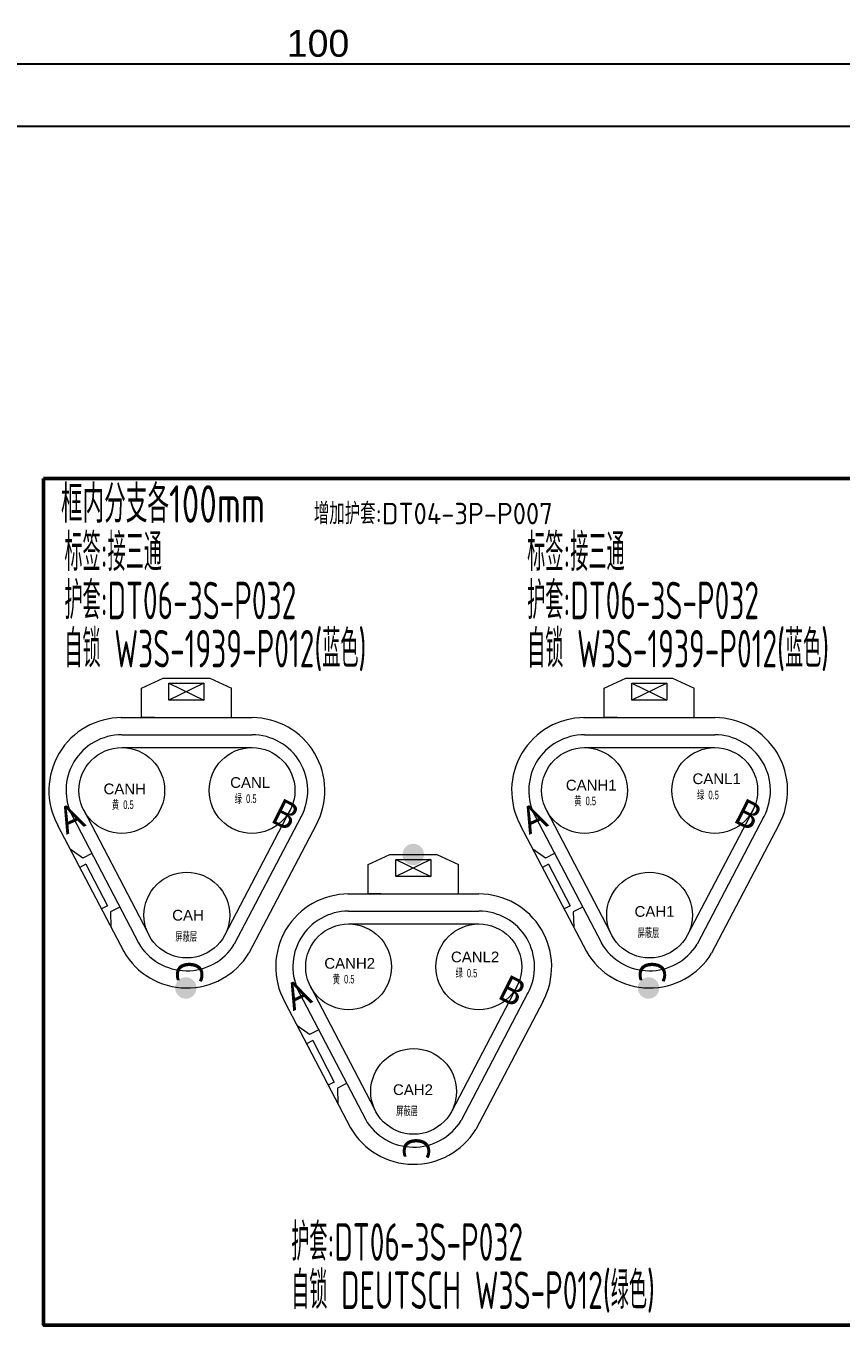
# Model space of a CAD drawing. Header units: millimetres. Extents: x 1762 to 3573, y 2019 to 2959.
# Drawn here: x 2749.8 to 2825.8, y 2503.5 to 2624.7 of the extents above; entities that cross this region are included whole.
import ezdxf

# ---------------------------------------------------------------- set-up
doc = ezdxf.new("R2010")
doc.units = ezdxf.units.MM
for name, color, linetype, lineweight in [('1轮廓实线层', 7, 'Continuous', 50), ('AM60', 3, 'Continuous', 25), ('护套层', 3, 'Continuous', 0)]:
    doc.layers.add(name, color=color, linetype=linetype, lineweight=lineweight)
doc.layers.add('孔名层', color=1, linetype='Continuous')
doc.layers.add('线色线径', color=1, linetype='Continuous')
doc.styles.add('ISO Proportional', font='isocp.shx', dxfattribs={"bigfont": 'gbcbig.shx'})
doc.styles.get("Standard").update_dxf_attribs({"font": 'arial.ttf'})
doc.styles.add('TH_GBDIM', font='gbenor.shx', dxfattribs={"width": 0.8, "bigfont": 'gbcbig.shx'})
doc.styles.add('孔名字体', font='', dxfattribs={"height": 5, "bigfont": 'gbcbig.shx'})
doc.styles.add('技术要求及剖视用', font='gbenor.shx', dxfattribs={"width": 0.7, "bigfont": 'gbcbig.shx'})
doc.styles.get('孔名字体').set_extended_font_data('Microsoft YaHei')
doc.dimstyles.new('ISO-25', dxfattribs={"dimtxt": 2.5, "dimasz": 2.5, "dimexe": 1.25, "dimexo": 0.625, "dimtad": 1, "dimtxsty": 'Standard', "dimcen": 2.5, "dimadec": 0, "dimazin": 0, "dimtfac": 1, "dimtmove": 0, "dimatfit": 3, "dimfxl": 1, "dimarcsym": 0})

# ---------------------------------------------------------------- blocks, each defined once
blk = doc.blocks.new('DT06-3S-P032-Out21521105156')
for p, q in [((-29.33, -14.82), (-27.31, -13.9)), ((-27.31, -13.9), (-22.94, -13.9)), ((-23.49, -14.35), (-26.76, -15.95)), ((-26.76, -14.35), (-23.49, -15.95)), ((-22.94, -13.9), (-20.92, -14.82)), ((-29.33, -17.58), (-29.33, -14.82)), ((-20.92, -17.58), (-20.92, -14.82)), ((-31.24, -17.58), (-19.01, -17.58)), ((-28.12, -17.58), (-29.33, -17.58)), ((-22.13, -17.58), (-20.92, -17.58)), ((-31.16, -19.18), (-19.01, -19.18)), ((-31.16, -20.38), (-19, -20.38)), ((-34.71, -26.23), (-28.76, -37.59)), ((-15.47, -26.24), (-21.54, -37.86)), ((-37.15, -27.61), (-30.97, -39.42)), ((-35.74, -26.85), (-29.59, -38.61)), ((-14.43, -26.82), (-20.66, -38.73)), ((-13.02, -27.58), (-19.3, -39.57)), ((-34.8, -30.7), (-35.98, -29.85)), ((-33.95, -30.26), (-34.8, -30.7)), ((-34.51, -31.26), (-35.08, -31.56)), ((-34.51, -31.26), (-32.5, -35.14)), ((-32.5, -35.14), (-33.06, -35.43)), ((-31.35, -35.26), (-32.21, -35.7)), ((-32.21, -35.7), (-32.17, -37.13))]:
    blk.add_line(p, q)
blk.add_lwpolyline([(-26.76, -14.35), (-23.49, -14.35), (-23.49, -15.95), (-26.76, -15.95)], close=True)
for centre in [(-31.16, -24.38), (-19.01, -24.38), (-25.09, -36.01)]:
    blk.add_circle(centre, 4)
for centre, radius, start, end in [((-31.16, -24.38), 6.8, 90, 208.4025), ((-19.01, -24.38), 6.8, 331.5975, 90), ((-31.16, -24.38), 5.2, 90, 208.4025), ((-19.01, -24.38), 5.2, 331.5975, 90), ((-25.09, -36.01), 5.2, 210, 328.4025), ((-25.09, -36.01), 6.8, 210, 328.4025)]:
    blk.add_arc(centre, radius, start, end)
at = {"layer": '孔名层', "style": '孔名字体'}
for s, rotation, p in [('B', 333.3512, (-17.4, -27.25)), ('A', 24.8528, (-36.33, -28.52)), ('C', 268.5587, (-26.04, -40.23))]:
    blk.add_text(s, height=2.5, rotation=rotation, dxfattribs=at).set_placement(p)
at = {"layer": '护套层', "style": '技术要求及剖视用', "width": 0.67}
for tag, p, flags in [('备注', (11.43, 11.35), 8), ('标号', (11.43, 7.35), 8), ('功能', (10.93, 3.35), 8), ('英文功能', (10.93, -0.65), 8), ('编号', (-0.07, -4.65), 8), ('护套号', (10.93, -4.65), 8), ('颜色', (31.93, -4.65), 9), ('厂家', (33.93, -4.65), 9), ('端子', (35.93, -4.65), 9), ('统计到BOM', (31.93, -6.65), 9), ('客户代号', (-0.07, -8.65), 8), ('配件', (10.93, -8.65), 8), ('编码', (33.93, -8.65), 9), ('防水栓', (35.93, -8.65), 9), ('配置', (31.93, -8.65), 9), ('工序', (31.93, -10.65), 9), ('工位', (33.93, -10.65), 9), ('设计软件', (38.69, -10.65), 9), ('附件', (10.93, -12.65), 8), ('视图', (31.93, -12.65), 9), ('方向', (33.93, -12.65), 9), ('盲栓', (35.93, -12.65), 9)]:
    blk.add_attdef(tag, p, '', height=3.5, dxfattribs=dict(at, flags=flags))
blk = doc.blocks.new('DT06-3S-P032-Out21521105310')
for p, q in [((-29.33, -14.82), (-27.31, -13.9)), ((-27.31, -13.9), (-22.94, -13.9)), ((-23.49, -14.35), (-26.76, -15.95)), ((-26.76, -14.35), (-23.49, -15.95)), ((-22.94, -13.9), (-20.92, -14.82)), ((-29.33, -17.58), (-29.33, -14.82)), ((-20.92, -17.58), (-20.92, -14.82)), ((-31.24, -17.58), (-19.01, -17.58)), ((-28.12, -17.58), (-29.33, -17.58)), ((-22.13, -17.58), (-20.92, -17.58)), ((-31.16, -19.18), (-19.01, -19.18)), ((-31.16, -20.38), (-19, -20.38)), ((-34.71, -26.23), (-28.76, -37.59)), ((-15.47, -26.24), (-21.54, -37.86)), ((-37.15, -27.61), (-30.97, -39.42)), ((-35.74, -26.85), (-29.59, -38.61)), ((-14.43, -26.82), (-20.66, -38.73)), ((-13.02, -27.58), (-19.3, -39.57)), ((-34.8, -30.7), (-35.98, -29.85)), ((-33.95, -30.26), (-34.8, -30.7)), ((-34.51, -31.26), (-35.08, -31.56)), ((-34.51, -31.26), (-32.5, -35.14)), ((-32.5, -35.14), (-33.06, -35.43)), ((-31.35, -35.26), (-32.21, -35.7)), ((-32.21, -35.7), (-32.17, -37.13))]:
    blk.add_line(p, q)
blk.add_lwpolyline([(-26.76, -14.35), (-23.49, -14.35), (-23.49, -15.95), (-26.76, -15.95)], close=True)
for centre in [(-31.16, -24.38), (-19.01, -24.38), (-25.09, -36.01)]:
    blk.add_circle(centre, 4)
for centre, radius, start, end in [((-31.16, -24.38), 6.8, 90, 208.4025), ((-19.01, -24.38), 6.8, 331.5975, 90), ((-31.16, -24.38), 5.2, 90, 208.4025), ((-19.01, -24.38), 5.2, 331.5975, 90), ((-25.09, -36.01), 5.2, 210, 328.4025), ((-25.09, -36.01), 6.8, 210, 328.4025)]:
    blk.add_arc(centre, radius, start, end)
at = {"layer": '孔名层', "style": '孔名字体'}
for s, rotation, p in [('B', 333.3512, (-17.4, -27.25)), ('A', 24.8528, (-36.33, -28.52)), ('C', 268.5587, (-26.04, -40.23))]:
    blk.add_text(s, height=2.5, rotation=rotation, dxfattribs=at).set_placement(p)
at = {"layer": '护套层', "style": '技术要求及剖视用', "width": 0.67}
for tag, p, flags in [('备注', (11.43, 11.35), 8), ('标号', (11.43, 7.35), 8), ('功能', (10.93, 3.35), 8), ('英文功能', (10.93, -0.65), 8), ('编号', (-0.07, -4.65), 8), ('护套号', (10.93, -4.65), 8), ('颜色', (31.93, -4.65), 9), ('厂家', (33.93, -4.65), 9), ('端子', (35.93, -4.65), 9), ('统计到BOM', (31.93, -6.65), 9), ('客户代号', (-0.07, -8.65), 8), ('配件', (10.93, -8.65), 8), ('编码', (33.93, -8.65), 9), ('防水栓', (35.93, -8.65), 9), ('配置', (31.93, -8.65), 9), ('工序', (31.93, -10.65), 9), ('工位', (33.93, -10.65), 9), ('设计软件', (38.69, -10.65), 9), ('附件', (10.93, -12.65), 8), ('视图', (31.93, -12.65), 9), ('方向', (33.93, -12.65), 9), ('盲栓', (35.93, -12.65), 9)]:
    blk.add_attdef(tag, p, '', height=3.5, dxfattribs=dict(at, flags=flags))
blk = doc.blocks.new('*D195')
at = {"color": 0, "lineweight": -2, "transparency": 16777216}
for p, q in [((2650.47, 2615.98), (2650.47, 2622.43)), ((2903.57, 2615.98), (2903.57, 2622.43)), ((2652.97, 2621.18), (2901.07, 2621.18))]:
    blk.add_line(p, q, dxfattribs=at)
at = {"color": 0, "transparency": 16777216}
for points in [[(2652.97, 2621.59), (2652.97, 2620.76), (2650.47, 2621.18)], [(2901.07, 2621.59), (2901.07, 2620.76), (2903.57, 2621.18)]]:
    blk.add_solid(points, dxfattribs=at)
at = {"layer": 'Defpoints', "color": 0, "transparency": 16777216}
for p in [(2903.57, 2621.18), (2650.47, 2615.36), (2903.57, 2615.36)]:
    blk.add_point(p, dxfattribs=at)
at = {"color": 3, "transparency": 16777216, "insert": (2777.02, 2623.08), "char_height": 2.5, "attachment_point": 5}
blk.add_mtext('100', dxfattribs=at)

msp = doc.modelspace()

# ---------------------------------------------------------------- hatches: boundary and pattern name
at = {"layer": '护套层'}
h = msp.add_hatch(color=256, dxfattribs=at)
edge = h.paths.add_edge_path()
edge.add_arc((2785.904, 2547.398), 1, 0, 360)
h = msp.add_hatch(color=256, dxfattribs=at)
edge = h.paths.add_edge_path()
edge.add_arc((2764.686, 2534.943), 1, 0, 360)
h = msp.add_hatch(color=256, dxfattribs=at)
edge = h.paths.add_edge_path()
edge.add_arc((2807.857, 2534.942), 1, 0, 360)

# ---------------------------------------------------------------- linework, layer by layer
msp.add_line((2004.508, 2615.36), (3353.286, 2615.36))
at = {"layer": '1轮廓实线层', "color": 2}
msp.add_lwpolyline([(2751.417, 2582.491), (2827.098, 2582.491), (2827.098, 2503.487), (2751.417, 2503.487)], close=True, dxfattribs=at)

# ---------------------------------------------------------------- block references
at = {"layer": '护套层'}
ref = msp.add_blockref('DT06-3S-P032-Out21521105156', (2789.869, 2577.752), dxfattribs=at)
ref.add_attrib('功能', '标签:接三通', (2753.36, 2573.855), dxfattribs={"height": 3.5, "style": '技术要求及剖视用', "width": 0.67})
ref.add_attrib('护套号', '护套:DT06-3S-P032', (2753.36, 2569.355), dxfattribs={"height": 3.5, "style": '技术要求及剖视用', "width": 0.67})
ref.add_attrib('附件', '自锁 W3S-1939-P012(蓝色)', (2753.36, 2564.855), dxfattribs={"height": 3.5, "style": '技术要求及剖视用', "width": 0.67})
ref = msp.add_blockref('DT06-3S-P032-Out21521105156', (2833.04, 2577.751), dxfattribs=at)
ref.add_attrib('功能', '标签:接三通', (2796.532, 2573.854), dxfattribs={"height": 3.5, "style": '技术要求及剖视用', "width": 0.67})
ref.add_attrib('护套号', '护套:DT06-3S-P032', (2796.532, 2569.354), dxfattribs={"height": 3.5, "style": '技术要求及剖视用', "width": 0.67})
ref.add_attrib('附件', '自锁 W3S-1939-P012(蓝色)', (2796.532, 2564.854), dxfattribs={"height": 3.5, "style": '技术要求及剖视用', "width": 0.67})
ref = msp.add_blockref('DT06-3S-P032-Out21521105310', (2811.029, 2561.295), dxfattribs=at)
ref.add_attrib('护套号', '护套:DT06-3S-P032', (2774.521, 2509.486), dxfattribs={"height": 3.5, "style": '技术要求及剖视用', "width": 0.67})
ref.add_attrib('附件', '自锁 DEUTSCH W3S-P012(绿色)', (2774.521, 2504.986), dxfattribs={"height": 3.5, "style": '技术要求及剖视用', "width": 0.67})

# ---------------------------------------------------------------- texts
at = {"color": 4, "style": 'TH_GBDIM', "width": 0.8}
msp.add_text('框内分支各100mm', height=3.5, dxfattribs=at).set_placement((2753.034, 2578.364))
at = {"layer": 'AM60', "color": 6, "style": 'ISO Proportional'}
msp.add_text('增加护套:DT04-3P-P007', height=2, dxfattribs=at).set_placement((2776.63, 2578.214))
at = {"layer": 'AM60', "lineweight": 5}
for s, p in [('CANL', (2768.821, 2553.616)), ('CANH1', (2800.138, 2553.371)), ('CANL1', (2811.954, 2553.967)), ('CANH', (2757.005, 2553.02)), ('CANH2', (2777.605, 2536.741)), ('CANL2', (2789.421, 2537.337))]:
    msp.add_text(s, height=1, dxfattribs=at).set_placement(p)
at = {"layer": 'AM60', "lineweight": 5, "char_height": 1, "width": 2.90576, "attachment_point": 1}
for s, insert in [('CAH', (2763.413, 2542.232)), ('CAH1', (2806.547, 2542.582)), ('CAH2', (2784.013, 2525.952))]:
    msp.add_mtext(s, dxfattribs=dict(at, insert=insert))
at = {"layer": '线色线径', "lineweight": 5, "width": 0.6}
for s, p in [('绿  0.5', (2812.384, 2552.558)), ('黄  0.5', (2757.792, 2551.645)), ('绿  0.5', (2769.251, 2552.207)), ('黄  0.5', (2800.925, 2551.996)), ('屏蔽层', (2763.71, 2539.344)), ('屏蔽层', (2806.843, 2539.695)), ('黄  0.5', (2778.391, 2535.366)), ('绿  0.5', (2789.851, 2535.928)), ('屏蔽层', (2784.309, 2523.065))]:
    msp.add_text(s, height=0.8, dxfattribs=at).set_placement(p)

# ---------------------------------------------------------------- dimensions: what is measured, and where the dimension line sits
at = {"color": 1}
dim = msp.add_linear_dim(base=(2903.573, 2621.178), p1=(2650.468, 2615.36), p2=(2903.573, 2615.36), text='100', dimstyle='ISO-25', override={"dimclrt": 3}, dxfattribs=at)
dim.commit()
dim.dimension.update_dxf_attribs({"geometry": '*D195', "text_midpoint": (2777.021, 2623.079)})

doc.saveas('drawing.dxf')
